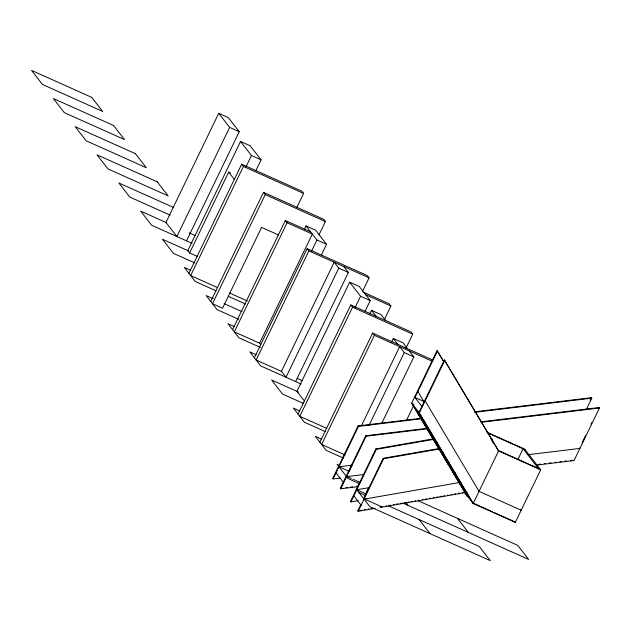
<?xml version="1.0" encoding="UTF-8"?>
<svg xmlns="http://www.w3.org/2000/svg" width="631" height="631" viewBox="0 0 631 631"><rect width="100%" height="100%" fill="white"/><g stroke="black" fill="none" stroke-linecap="round" stroke-linejoin="round"><path stroke-width="0.95" d="M218.72 113.32L165.961 222.451L176.877 236.53L229.629 127.399L218.72 113.32L228.351 117.634L239.259 131.713L186.508 240.845M255.941 170.504L261.092 159.856L250.176 145.785L240.545 141.47L187.786 250.602L189.608 252.944L197.487 256.478M189.608 252.944L228.682 172.105L230.433 172.894M188.914 273.333L241.673 164.202L301.87 191.169L303.614 193.417L296.751 207.615M241.673 164.202L243.416 166.45L190.665 275.581L217.616 287.657M245.885 167.073L251.461 155.541L240.545 141.47M210.746 301.476L263.498 192.345L323.695 219.312L325.438 221.568L319.002 234.874M263.498 192.345L265.249 194.6L212.489 303.732L222.522 308.228L261.597 227.389L278.547 234.977M232.571 329.627L285.322 220.495L310.61 231.822M285.322 220.495L287.073 222.743L234.314 331.874L259.593 343.201L260.745 344.684M304.308 229.455L306.027 225.906L315.658 230.22L326.566 244.3L321.424 254.948M259.593 343.201L312.353 234.069L287.073 222.743M254.396 357.769L307.155 248.638L367.345 275.605L369.088 277.861L362.659 291.167M307.155 248.638L308.898 250.893L256.139 360.025L281.426 371.351L286.009 377.259L338.76 268.128L334.178 262.22L281.426 371.351M311.359 251.517L316.936 239.985L306.027 225.906M295.639 381.574L348.391 272.442L343.808 266.534M365.073 311.241L370.223 300.593L359.307 286.513L349.677 282.199L296.917 391.33L304.387 400.961M298.045 414.062L350.804 304.931L410.994 331.898L412.745 334.154L405.883 348.351M350.804 304.931L352.548 307.187L299.796 416.318L326.748 428.394M355.016 307.81L360.593 296.278L349.677 282.199M369.79 313.899L371.501 310.349L381.132 314.664L385.715 320.572M319.878 442.213L372.629 333.081L432.827 360.049M372.629 333.081L374.38 335.329L321.621 444.461L345.157 455.006M384.484 319.318L390.92 306.003L389.169 303.756L363.89 292.429M391.614 342.041L393.326 338.492L402.957 342.807L407.539 348.722M421.571 418.227L358.108 425.901L332.711 478.448L333.073 478.921L340.48 478.022M333.073 478.921L358.479 426.375L421.934 418.7M361.484 425.625L399.66 346.656L404.242 352.571L413.873 356.886L381.7 423.425M369.072 425.326L404.242 352.571M356.917 486.809L340.716 488.773L340.346 488.299L365.751 435.753L427.329 428.307M340.716 488.773L366.114 436.226L427.692 428.78M433.134 438.916L375.942 448.893L350.536 501.44L350.907 501.913L358.195 500.635M350.907 501.913L376.305 449.367L433.497 439.389M375.208 508.318L358.179 511.291L357.816 510.826L360.743 504.761M371.706 502.292L363.677 498.695L383.214 458.28L439.499 448.46M358.179 511.291L383.577 458.745L439.862 448.925M467.579 495.674L467.255 496.36L411.696 403.114L437.094 350.568L443.814 361.721M437.457 351.033L414.985 397.522L423.898 401.513M406.261 420.861L413.55 405.772M418.874 411.909L418.037 413.636L424.955 422.549M380.398 507.419L464.818 492.685L473.179 503.475L515.314 522.358L540.72 469.811L498.585 450.928L444.366 359.946L418.968 412.493L472.816 503.01L492.432 511.796M444.366 359.946L498.585 450.928L473.179 503.475L419.331 412.966L444.729 360.419M424.86 421.965L424.024 423.693L430.934 432.606M430.847 432.022L430.003 433.749L436.92 442.662M436.826 442.079L435.989 443.806L442.899 452.719M442.812 452.135L441.976 453.863L448.886 462.783M448.791 462.192L447.955 463.927L454.864 472.84M454.777 472.248L453.941 473.984L460.851 482.896M460.764 482.305L459.92 484.04L466.837 492.953M465.907 494.097L466.743 492.361M491.186 439.444L492.519 439.208L491.999 440.746M493.111 442.875L493.134 442.213M517.972 459.281L523.067 448.744M590.174 400.314L591.444 397.68L591.807 398.153L586.286 409.574M582.097 442.678L585.497 435.65M591.018 424.229L591.862 422.47M536.776 465.055L574.052 460.543L599.45 408.005L599.087 407.531L480.798 421.839M491.226 439.736L492.519 439.208M363.677 498.695L365.16 498.443M364.04 499.168L459.565 482.502M357.816 510.826L359.299 510.566M360.774 510.305L361.516 510.179M364.481 509.659L365.223 509.532M368.181 509.012L368.922 508.886M371.146 508.499L372.629 508.239M380.028 506.945L382.252 506.559M385.959 505.912L386.693 505.786M389.658 505.265L390.4 505.139M393.358 504.619L394.099 504.492M396.323 504.106L397.806 503.846M400.022 503.459L401.505 503.199M404.471 502.686L405.212 502.552M408.17 502.039L408.912 501.905M411.136 501.519L411.877 501.393M414.835 500.872L415.577 500.746M418.542 500.225L419.276 500.099M422.242 499.586L422.983 499.452M425.941 498.94L426.682 498.805M429.648 498.293L430.389 498.159M433.347 497.646L434.089 497.512M437.054 496.999L437.796 496.873M440.012 496.479L441.495 496.226M443.719 495.84L444.461 495.706M447.418 495.193L448.16 495.059M451.126 494.546L451.859 494.412M454.825 493.899L455.566 493.765M458.524 493.253L459.265 493.127M462.231 492.606L462.973 492.48M475.269 411.735L591.444 397.68M474.654 412.319L591.807 398.153M481.161 422.313L599.45 408.005M347.018 476.074L346.214 476.176L351.23 478.424M346.577 476.642L362.778 474.686M528.06 454.691L579.913 448.42L579.55 447.955M340.346 488.299L341.97 488.102M346.017 487.613L347.642 487.416M350.883 487.029L352.5 486.832M356.554 486.343L358.171 486.146M538.85 464.29L540.467 464.093M544.521 463.604L545.326 463.509M549.38 463.02L550.997 462.823M555.051 462.334L555.864 462.231M559.91 461.742L561.535 461.545M564.777 461.158L566.393 460.961M570.448 460.472L572.065 460.275M229.629 127.399L239.259 131.713M251.461 155.541L261.092 159.856M243.416 166.45L303.614 193.417M265.249 194.6L325.438 221.568M316.936 239.985L326.566 244.3M308.898 250.893L369.088 277.861M338.76 268.128L348.391 272.442M173.659 207.536L118.857 182.982L129.765 197.053L170.196 215.171M365.633 294.677L390.92 306.003M360.593 296.278L370.223 300.593M166.734 222.798L140.681 211.125L151.598 225.204L192.021 243.314M189.197 232.863L195.484 235.678M352.548 307.187L412.745 334.154M188.559 250.949L162.506 239.275L173.422 253.346L194.979 263.009M374.38 335.329L432.827 361.516M190.625 270.242L184.331 267.418L195.247 281.497L215.912 290.749M229.298 292.894L247.265 300.94M228.485 296.389L245.554 304.032M213.349 298.786L206.163 295.568L217.072 309.64L238.636 319.302M224.131 303.614L242.099 311.667M487.037 432.29L524.716 449.169L540.72 469.811M487.4 432.756L525.079 449.643M413.841 404.376L412.059 403.58L467.255 496.36M492.448 441.755L492.953 441.976L492.495 441.392M234.275 326.535L227.988 323.711L238.897 337.79L260.461 347.444M498.222 450.463L540.357 469.338M256.099 354.677L249.813 351.861L260.721 365.933L301.153 384.05M297.154 378.403L302.383 380.745M298.589 392.08L271.638 380.004L282.554 394.083L303.211 403.335M299.757 410.97L293.462 408.154L304.379 422.226L325.044 431.486M464.818 492.685L466.151 493.284M466.877 494.223L465.544 493.623L466.577 494.223M494.223 512.601L512.057 520.591M321.581 439.121L315.287 436.297L326.203 450.376L343.272 458.019M338.91 465.252L337.12 464.448L348.028 478.519L359.709 483.756M417.974 500.675L517.696 545.358L528.612 559.429L402.83 503.073M352.903 479.174L355.411 480.294M356.247 480.672L359.591 482.171M358.944 492.59L365.231 495.414M388.593 505.881L479.331 546.533L490.24 560.604L369.853 506.669L356.405 489.317M372.598 502.694L381.51 506.693M522.705 448.27L538.708 468.912M409.29 350.97L413.873 356.886M371.501 310.349L376.084 316.257M393.326 338.492L397.909 344.408M520.812 509.761L521.182 510.227L479.047 491.352L424.829 400.37L425.191 400.835M515.314 522.358L512.948 520.985L513.311 521.458M414.622 397.049L421.902 406.435M411.696 403.114L419.331 412.966M228.682 172.105L234.282 179.322M457.507 518.39L468.415 532.461M358.108 425.901L358.479 426.375M365.751 435.753L366.114 436.226M375.942 448.893L376.305 449.367M383.214 458.28L383.577 458.745M405.922 502.528L408.225 505.486M419.134 519.565L430.05 533.637M336.007 472.856L343.28 482.234M353.833 495.848L361.113 505.234M437.094 350.568L443.451 361.255M424.277 402.144L417.556 390.983L417.927 391.614M423.535 401.04L424.284 402.302M351.901 465.221L348.967 471.286L338.934 466.79L351.901 465.221M368.614 487.716L365.68 493.781L356.767 489.782L368.614 487.716M91.74 97.363L31.55 70.396L42.466 84.467L102.656 111.435L91.74 97.363M113.572 125.514L53.375 98.539L64.291 112.61L124.481 139.585L113.572 125.514M135.397 153.656L75.199 126.689L86.116 140.76L146.305 167.728L135.397 153.656M157.222 181.807L97.032 154.832L107.94 168.903L168.138 195.878L157.222 181.807"/></g></svg>
